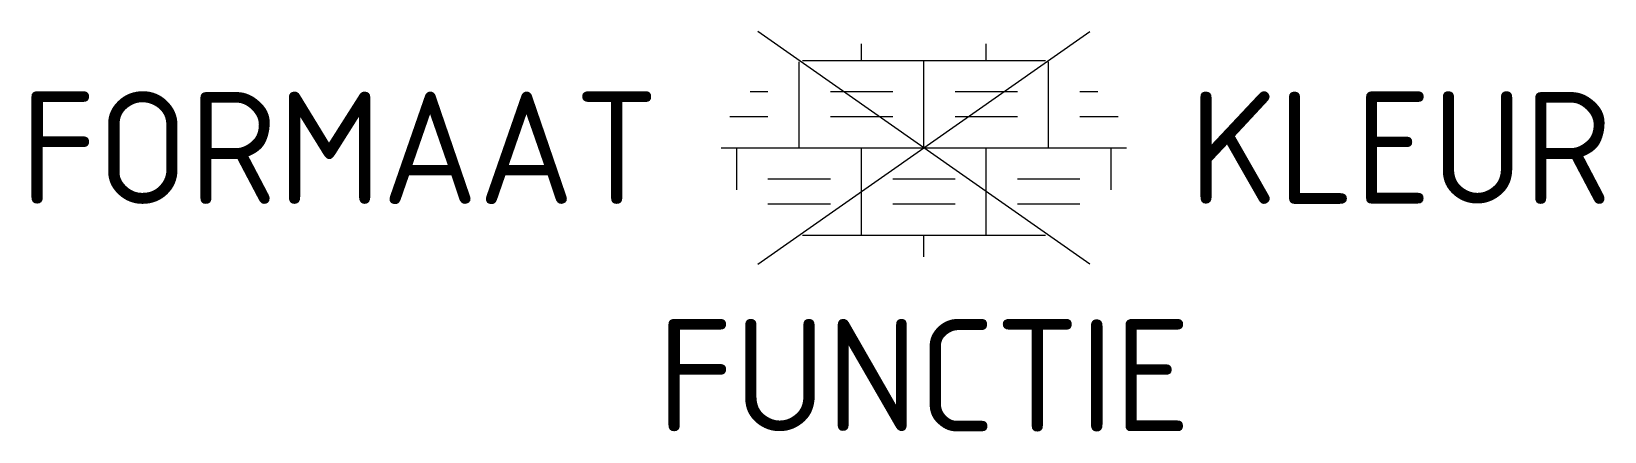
# Model space of a CAD drawing. Header units: metres. Extents: x -14.3 to 10.9, y -4.6 to 1.9.
import ezdxf
from ezdxf.enums import TextEntityAlignment as Align

# ---------------------------------------------------------------- set-up
doc = ezdxf.new("R2010")
doc.units = ezdxf.units.M
doc.styles.add('NLCS-ISO', font='NLCS-ISO.ttf')

msp = doc.modelspace()

# ---------------------------------------------------------------- linework, layer by layer
for p, q in [((-2.662, -1.864), (2.662, 1.864)), ((2.662, -1.864), (-2.662, 1.864)), ((-1, 1.4), (-1, 1.665)), ((1, 1.4), (1, 1.665)), ((-2, 0), (-2, 1.379)), ((-1.949, 1.4), (0, 1.4)), ((0, 1.4), (1.949, 1.4)), ((0, 0), (0, 1.4)), ((2, 0), (2, 1.379)), ((-2.787, 0.9), (-2.5, 0.9)), ((-1.5, 0.9), (-0.5, 0.9)), ((0.5, 0.9), (1.5, 0.9)), ((2.5, 0.9), (2.787, 0.9)), ((-3.114, 0.5), (-2.5, 0.5)), ((-1.5, 0.5), (-0.5, 0.5)), ((0.5, 0.5), (1.5, 0.5)), ((2.5, 0.5), (3.114, 0.5)), ((-3.25, 0), (-2, 0)), ((-3, -0.673), (-3, 0)), ((-2, 0), (0, 0)), ((-1, -1.4), (-1, 0)), ((0, 0), (2, 0)), ((1, -1.4), (1, 0)), ((2, 0), (3.25, 0)), ((3, -0.673), (3, 0)), ((-2.5, -0.5), (-2, -0.5)), ((-2, -0.5), (-1.5, -0.5)), ((-0.5, -0.5), (0, -0.5)), ((0, -0.5), (0.5, -0.5)), ((1.5, -0.5), (2, -0.5)), ((2, -0.5), (2.5, -0.5)), ((-2.5, -0.9), (-2, -0.9)), ((-2, -0.9), (-1.5, -0.9)), ((-0.5, -0.9), (0, -0.9)), ((0, -0.9), (0.5, -0.9)), ((1.5, -0.9), (2, -0.9)), ((2, -0.9), (2.5, -0.9)), ((-1.949, -1.4), (0, -1.4)), ((0, -1.4), (1.949, -1.4)), ((0, -1.75), (0, -1.4))]:
    msp.add_line(p, q)

# ---------------------------------------------------------------- texts
at = {"style": 'NLCS-ISO'}
msp.add_attdef('FORMAAT', text='', height=1.8, dxfattribs=at).set_placement((-4.25, 0), align=Align.MIDDLE_RIGHT)
msp.add_attdef('KLEUR', text='', height=1.8, dxfattribs=at).set_placement((4.25, 0), align=Align.MIDDLE_LEFT)
at = {"style": 'NLCS-ISO', "flags": 1}
msp.add_attdef('FUNCTIE', text='', height=1.8, dxfattribs=at).set_placement((0, -2.75), align=Align.TOP_CENTER)

doc.saveas('drawing.dxf')
